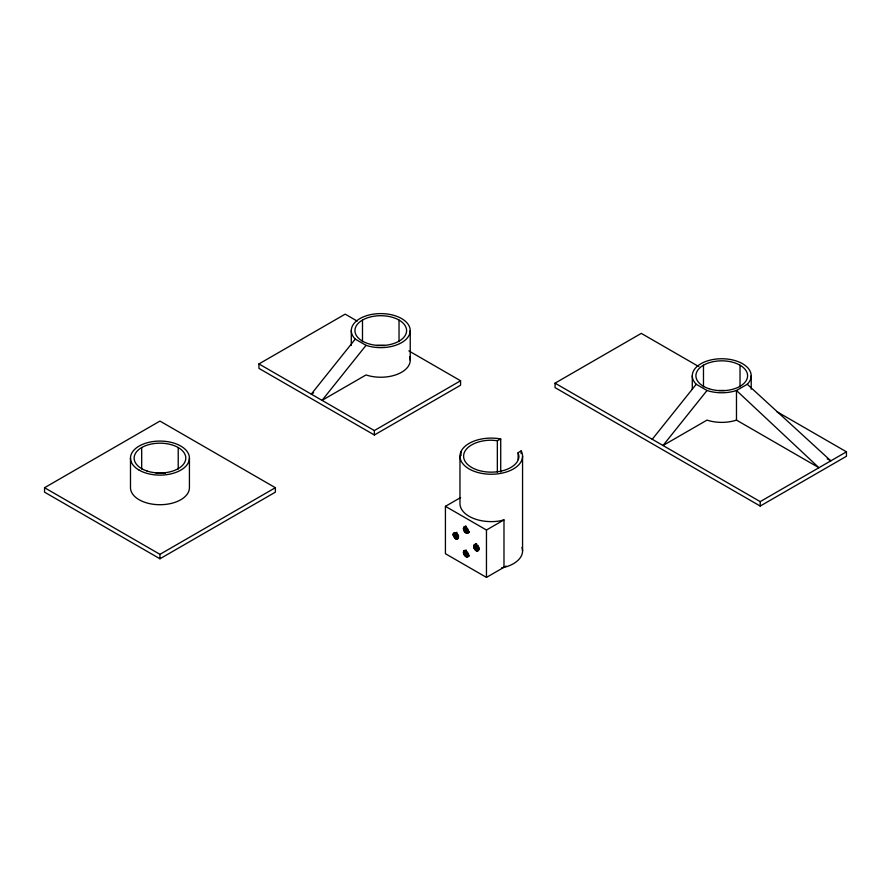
<?xml version="1.0" encoding="UTF-8"?>
<svg xmlns="http://www.w3.org/2000/svg" width="891" height="891" viewBox="0 0 891 891"><rect width="100%" height="100%" fill="white"/><g stroke="black" fill="none" stroke-linecap="round" stroke-linejoin="round"><path stroke-width="1.34" d="M453.118 534.466L454.176 532.673C456.938 532.64 459.177 536.516 457.762 538.877L455.691 538.899L453.252 535.446L453.118 534.466L456.894 532.283M469.156 532.295L467.452 533.286C464.69 533.319 462.462 529.454 463.866 527.082L465.581 526.091M466.739 533.297L469.301 531.816L466.439 529.087L466.071 526.213L463.509 527.695M469.156 555.984L467.452 556.975C464.69 557.009 462.462 553.144 463.866 550.772L464.434 550.449C467.196 550.404 469.434 554.28 468.02 556.652M464.434 526.748C467.196 526.715 469.434 530.591 468.02 532.963M466.739 556.986L469.301 555.505L466.439 552.776L466.071 549.903M474.691 544.524C477.453 544.479 479.692 548.355 478.278 550.727L477.71 551.05C474.948 551.095 472.72 547.219 474.123 544.846L476.017 543.755M409.66 356.901A29.47 17.018 0 0 1 397.932 374.053A29.47 17.018 0 0 1 366.034 374.955L322.041 400.36L366.034 345.352A29.47 17.018 0 0 0 409.782 333.568A29.47 17.018 0 0 0 375.646 313.855A29.47 17.018 0 0 0 355.242 339.115L311.26 394.134L313.632 392.753M652.245 439.274L696.227 384.266A29.47 17.018 0 0 1 721.743 358.75A29.47 17.018 0 0 1 747.271 384.266L830.824 460.847L827.193 458.809M707.02 390.492L663.027 445.5L707.02 420.106A29.47 17.018 0 0 0 736.478 420.106L818.94 467.719L736.478 390.492A29.47 17.018 0 0 1 707.02 390.492L696.227 384.266M44.55 487.711L159.957 421.075L275.364 487.711L275.364 492.155L159.957 558.78L44.55 492.155L44.55 487.711L159.957 554.336L275.364 487.711M408.891 350.92L460.58 380.769L460.58 385.213L374.354 434.997L258.947 368.373L258.947 363.929L345.185 314.144L357.202 321.083M258.947 363.929L374.354 430.553L460.58 380.769M776.863 411.653L846.45 451.826L846.45 456.27L760.212 506.055L555.048 387.607L555.048 383.163L641.286 333.379L698.878 366.624M518.139 459.533L518.139 452.661L521.112 450.946L521.502 451.492A31.296 18.065 0 0 1 493.993 474.168A31.296 18.065 0 0 1 460.09 454.599A31.296 18.065 0 0 1 499.372 438.717L500.72 439.04L500.72 472.007M506.133 566.041L486.464 577.401L445.422 553.712L445.422 506.333L460.614 497.557M453.252 533.62L455.134 532.528M463.376 528.541L465.948 527.06M453.252 535.446L457.016 533.275L458.665 536.126L454.889 538.298M463.509 529.521L466.071 528.051M453.608 536.482L457.384 534.31M463.866 530.557L466.439 529.087M454.176 537.462L457.952 535.291M464.434 531.548L466.995 530.067M465.147 532.384L467.719 530.902M455.691 538.899L458.509 537.273M465.948 532.985L468.51 531.504M456.482 539.211L458.364 538.131M445.422 506.333L486.464 530.022L503.983 519.899L503.983 567.289M747.271 384.266L736.478 390.492L736.478 420.106M463.509 551.384L465.213 550.404M473.767 545.459L476.596 543.833M463.376 552.231L465.948 550.749M473.633 546.306L476.462 544.668M463.509 553.222L466.071 551.741M473.767 547.297L477.531 545.114L479.18 547.965L475.404 550.148M463.866 554.258L466.439 552.776M474.123 548.333L477.899 546.15M464.434 555.238L466.995 553.756M474.691 549.313L478.467 547.13M465.147 556.073L467.719 554.592M465.948 556.675L468.51 555.193M476.206 550.749L479.035 549.112M476.997 551.061L478.879 549.97M555.048 383.163L760.212 501.622L846.45 451.826M518.139 452.661L518.941 456.17A27.666 15.971 0 0 1 491.264 472.152A27.666 15.971 0 0 1 463.598 456.17A27.666 15.971 0 0 1 491.264 440.199L497.345 440.655L500.72 439.04M503.983 519.899L499.372 521.001A31.296 18.065 0 0 1 459.968 503.549L459.968 456.17M501.678 567.834L506.912 566.587A31.296 18.065 0 0 0 521.959 547.408M355.242 339.115L366.034 345.352M760.212 501.622L760.212 506.055M751.213 375.757L751.213 389.222M740.02 365.21L740.02 386.75M703.478 365.21L703.478 386.75M692.285 375.757L692.285 389.222M522.56 456.17L522.56 550.939M521.112 450.946L521.112 453.697M497.345 440.655L497.345 472.241M486.464 530.022L486.464 577.401M461.037 451.492L461.037 455.557M410.228 330.617L410.228 360.231M399.034 320.058L399.034 341.598M374.354 430.553L374.354 434.997M362.492 320.058L362.492 341.598M351.299 330.617L351.299 345.418M189.427 458.097L189.427 487.711A29.47 17.018 0 0 1 159.957 504.718A29.47 17.018 0 0 1 130.487 487.711L130.487 458.097M178.222 447.549L178.222 469.078M159.957 554.336L159.957 558.78M141.68 447.549L141.68 469.078M155.914 472.976A25.839 14.924 0 0 1 165.336 473.121M376.715 345.496A25.839 14.924 0 0 1 384.812 345.496M719.048 390.536A25.839 14.924 0 0 1 724.45 390.536M139.119 470.125A29.47 17.018 0 0 0 188.424 462.496A29.47 17.018 0 0 0 152.328 441.658A29.47 17.018 0 0 0 139.119 470.125M147.037 471.016A25.839 14.924 0 0 0 185.796 458.097A25.839 14.924 0 0 0 147.037 445.177A25.839 14.924 0 0 0 147.037 471.016M362.492 341.164A25.839 14.924 0 0 0 405.728 334.47A25.839 14.924 0 0 0 374.075 316.205A25.839 14.924 0 0 0 362.492 341.164M708.824 388.688A25.839 14.924 0 0 0 747.594 375.757A25.839 14.924 0 0 0 708.824 362.837A25.839 14.924 0 0 0 708.824 388.688"/></g></svg>
